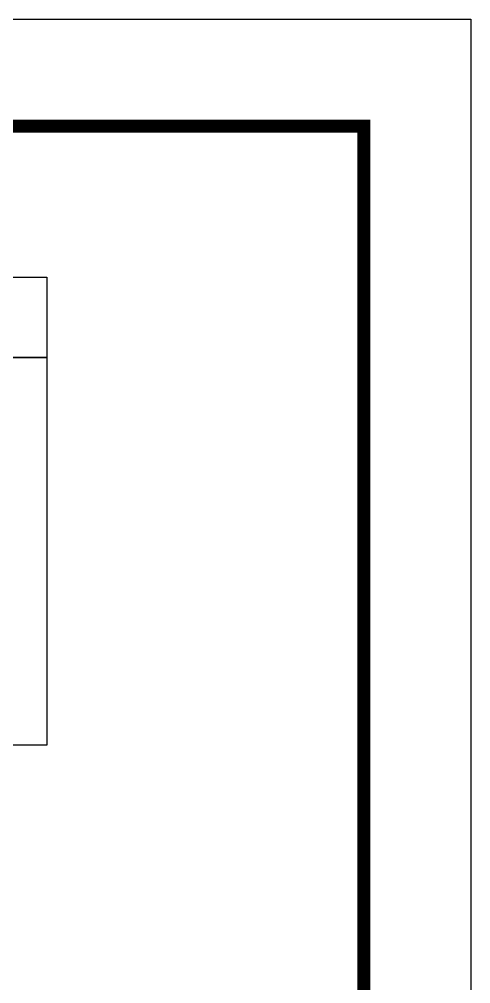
# Model space of a CAD drawing. Extents: x 257532 to 291172, y -129942 to -106182.
# Drawn here: x 287455 to 291172, y -114122 to -106182 of the extents above; entities that cross this region are included whole.
import ezdxf

# ---------------------------------------------------------------- set-up
doc = ezdxf.new("R2010")
doc.units = 0
doc.header["$LTSCALE"] = 50
doc.header["$MEASUREMENT"] = 0
doc.layers.get('0').update_dxf_attribs({"linetype": 'CONTINUOUS'})
for name, color, linetype in [('COR', 4, 'CONTINUOUS'), ('HAT', 5, 'CONTINUOUS'), ('WAL', 3, 'CONTINUOUS')]:
    doc.layers.add(name, color=color, linetype=linetype)

# ---------------------------------------------------------------- blocks, each defined once
blk = doc.blocks.new('20')
at = {"layer": 'COR', "linetype": 'Continuous', "const_width": 270}
blk.add_lwpolyline([(230424, -2398), (230424, -57398), (308324, -57398), (308324, -2398)], close=True, dxfattribs=at)
at = {"layer": 'HAT'}
for p, q in [((226424, -198), (310524, -198)), ((310524, -198), (310524, -59598))]:
    blk.add_line(p, q, dxfattribs=at)

msp = doc.modelspace()

# ---------------------------------------------------------------- linework, layer by layer
for points in [[(283295.25515, -108304.44584), (287681.58022, -108304.44584), (287681.58022, -108966.14769), (283295.25515, -108966.14769)], [(283295.25515, -108966.14769), (287681.58022, -108966.14769), (287681.58022, -112156.97595), (283295.25515, -112156.97595)]]:
    msp.add_lwpolyline(points, close=True)

# ---------------------------------------------------------------- block references
at = {"layer": 'WAL', "xscale": 0.4000000000232831, "yscale": 0.4000000000232831, "zscale": 0.4000000000000001}
msp.add_blockref('20', (166961.78053, -106102.54601), dxfattribs=at)

doc.saveas('drawing.dxf')
